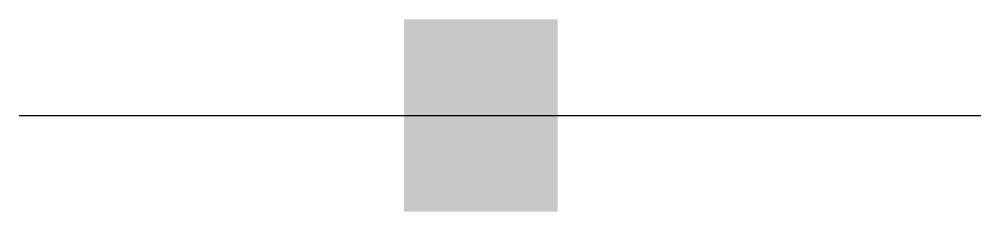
# Model space of a CAD drawing. Units: millimetres at full size, sheet at 1:100. Extents: x -15551 to 15061, y -6551 to -429.
import ezdxf

# ---------------------------------------------------------------- set-up
doc = ezdxf.new("R2010")
doc.units = ezdxf.units.MM
doc.header["$LTSCALE"] = 100
doc.layers.add('0-0', color=7, linetype='Continuous')

msp = doc.modelspace()

# ---------------------------------------------------------------- linework, layer by layer
at = {"layer": '0-0'}
msp.add_line((-15551, -3489.8), (15061.2, -3489.8), dxfattribs=at)
at = {"layer": '0-0', "color": 150}
msp.add_solid([(-3306.1, -6551), (1591.8, -6551), (-3306.1, -428.6), (1591.8, -428.6)], dxfattribs=at)

doc.saveas('drawing.dxf')
